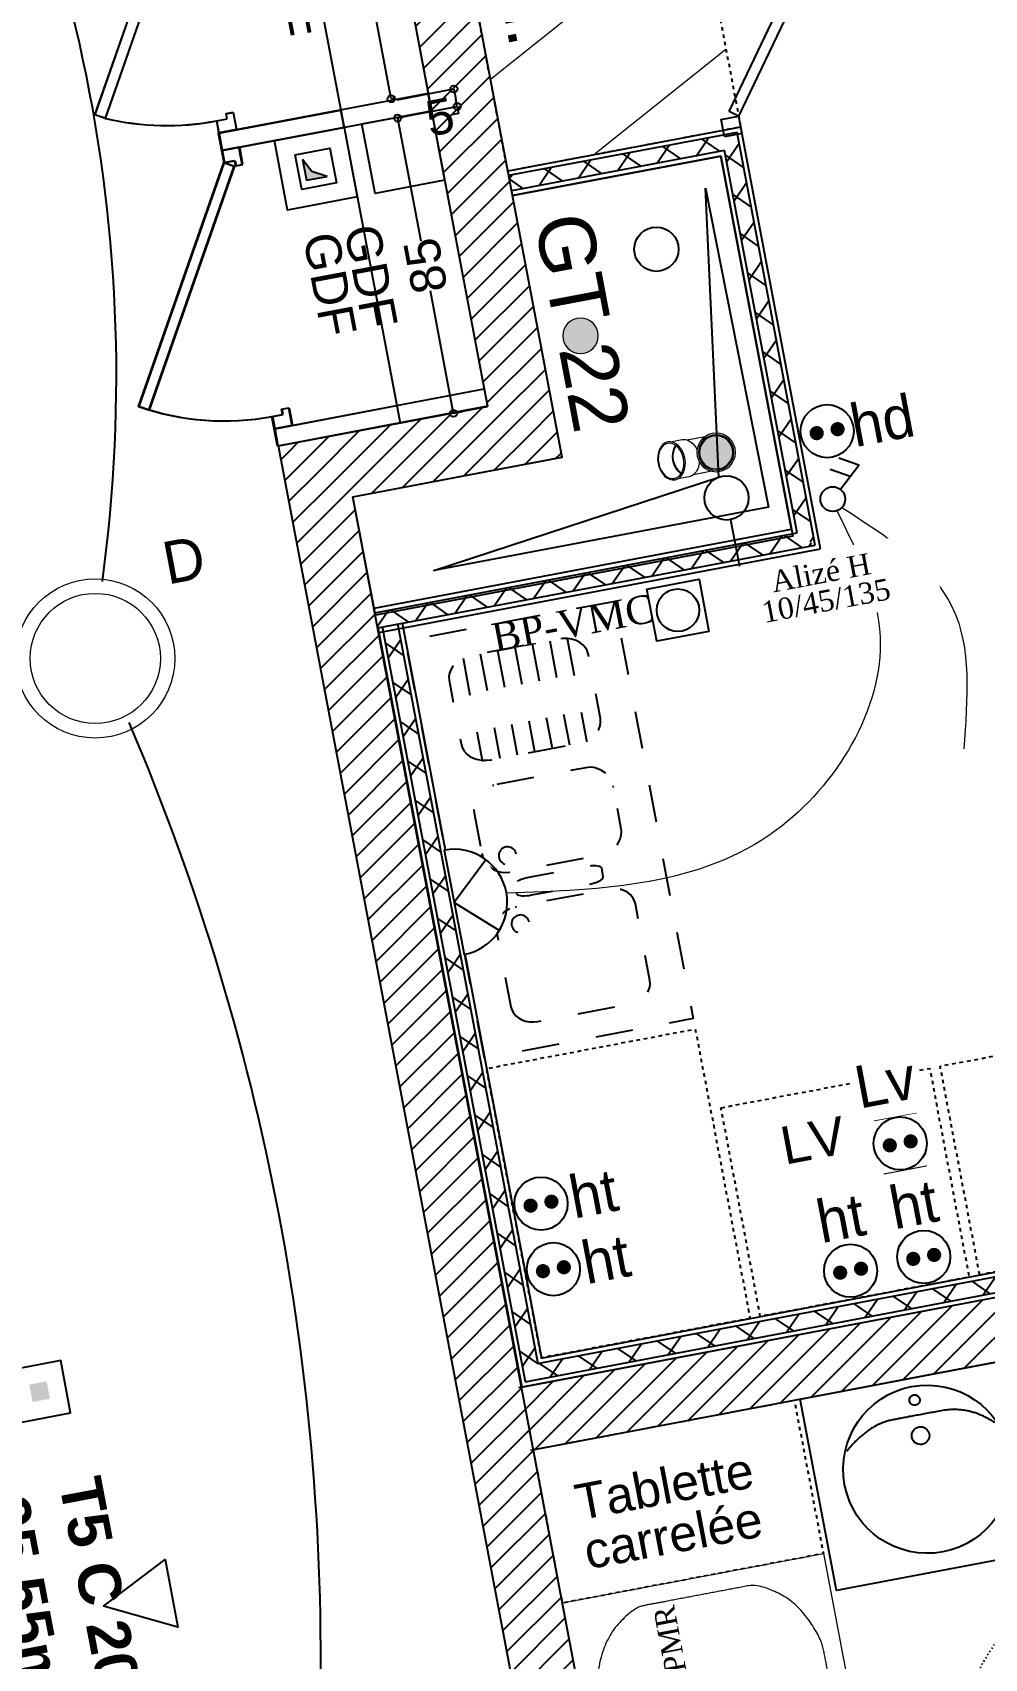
# Model space of a CAD drawing. Header units: centimetres. Extents: x 187368 to 251255, y -383447 to -322514.
# Drawn here: x 204121 to 206810, y -364879 to -360285 of the extents above; entities that cross this region are included whole.
import ezdxf

# ---------------------------------------------------------------- set-up
doc = ezdxf.new("R2010")
doc.units = ezdxf.units.CM
doc.header["$PDMODE"] = 67
for name, pattern in [('Style de ligne -1', [0.41664, 0.20828, -0.20836]), ('Style de ligne -2', [0.694425, 0.48607, -0.208355]), ('Style de ligne -5', [0.20828, 0.069425, -0.138855])]:
    doc.linetypes.add(name, pattern=pattern)
doc.layers.get('0').update_dxf_attribs({"color": 252})
for name, color, linetype in [('3-BAT C-Niveau 2', 252, 'Continuous'), ('prlm-EAU-CHU', 42, 'Continuous'), ('prlm-EAU-EF', 161, 'Continuous'), ('prlm-EAU-EUEV', 25, 'Continuous'), ('prlm-GAZ', 2, 'Continuous'), ('prlm-GT', 242, 'Continuous'), ('prlm-MOD-PB', 123, 'Continuous'), ('prlm-VMC', 93, 'Continuous')]:
    doc.layers.add(name, color=color, linetype=linetype)
for name, color, linetype, lineweight in [('prlm-ELEC-BT', 1, 'Continuous', 25), ('prlm-ELEC-CFO', 1, 'Continuous', 25), ('RESERAVTION', 5, 'Continuous', 25)]:
    doc.layers.add(name, color=color, linetype=linetype, lineweight=lineweight)
doc.styles.add('Arial', font='arial.ttf', dxfattribs={"height": 100})
doc.styles.add('Geneva', font='arial.ttf')
doc.styles.add('Geneva (bold)', font='arialbd.ttf')
doc.styles.add('Helvetica', font='arial.ttf')
doc.styles.add('prlm-elec-cfo', font='comic.ttf', dxfattribs={"height": 12})
doc.styles.add('prlm-vmc', font='pala.ttf', dxfattribs={"height": 14})
doc.dimstyles.get("Standard").update_dxf_attribs({"dimtxt": 100, "dimasz": 20, "dimexe": 0.18, "dimexo": 0.0625, "dimgap": 0, "dimtad": 0, "dimtoh": 1, "dimdec": 0, "dimlfac": 0.1, "dimzin": 0, "dimdsep": 46, "dimtxsty": 'Arial', "dimblk": 'ORIGIN', "dimcen": 0.09, "dimclrd": 256, "dimclre": 256, "dimclrt": 256, "dimadec": 0, "dimazin": 0, "dimtfac": 1, "dimtdec": 0, "dimtofl": 0, "dimtmove": 0, "dimatfit": 3, "dimldrblk": 'ORIGIN', "dimfxl": 1, "dimtolj": 1, "dimtzin": 0, "dimlwd": -1, "dimlwe": 25, "dimarcsym": 0})
pattern_1 = [(45, (67117.507, 115456.283), (-31.2347524, 39.0434405), [])]

# ---------------------------------------------------------------- blocks, each defined once
blk = doc.blocks.new('Groupe-217-1')
at = {"linetype": 'Continuous'}
for p, q in [((13817.16, -47519.55), (13830.74, -47591.27)), ((13736.63, -47597.34), (13758.72, -47534.18)), ((13762.98, -47529.81), (13758.07, -47530.74)), ((13758.07, -47530.74), (13758.72, -47534.18)), ((13758.72, -47534.18), (13761.67, -47533.62)), ((13758.72, -47534.18), (13761.55, -47535.17)), ((13761.67, -47533.62), (13761.95, -47535.09)), ((13763.91, -47534.72), (13762.98, -47529.81)), ((13761.55, -47535.17), (13739.46, -47598.33)), ((13761.95, -47535.09), (13763.91, -47534.72)), ((13739.46, -47598.33), (13736.63, -47597.34)), ((13771, -47599.02), (13773.95, -47598.47)), ((13773.67, -47596.99), (13775.64, -47596.62)), ((13773.95, -47598.47), (13773.67, -47596.99)), ((13775.64, -47596.62), (13776.57, -47601.53)), ((13771.65, -47602.46), (13771, -47599.02)), ((13776.57, -47601.53), (13771.65, -47602.46))]:
    blk.add_line(p, q, dxfattribs=at)
at = {"linetype": 'Continuous', "flags": 128}
blk.add_lwpolyline([(13758.07, -47530.74), (13817.16, -47519.55), (13816.23, -47514.64), (13757.14, -47525.82)], close=True, dxfattribs=at)
at = {"linetype": 'Continuous'}
blk.add_arc((13756.86, -47524.35), 76, 256.7654, 280.7231, dxfattribs=at)
at = {"insert": (13790.38, -47561.77), "char_height": 9.966, "width": 55.6525, "attachment_point": 5, "rotation": 280.7231, "line_spacing_factor": 0.72537, "style": 'Geneva'}
blk.add_mtext('EDF', dxfattribs=at)
blk = doc.blocks.new('Groupe-218-1')
at = {"linetype": 'Continuous'}
for p, q in [((13831.67, -47596.19), (13846.56, -47674.79)), ((13777.3, -47606.48), (13772.39, -47607.41)), ((13772.39, -47607.41), (13773.04, -47610.85)), ((13778.23, -47611.39), (13777.3, -47606.48)), ((13773.04, -47610.85), (13775.99, -47610.29)), ((13775.99, -47610.29), (13776.27, -47611.77)), ((13776.27, -47611.77), (13778.23, -47611.39)), ((13789.29, -47680.54), (13791.26, -47680.17)), ((13789.57, -47682.02), (13789.29, -47680.54)), ((13791.26, -47680.17), (13792.19, -47685.08)), ((13786.62, -47682.58), (13789.57, -47682.02)), ((13787.28, -47686.02), (13786.62, -47682.58)), ((13792.19, -47685.08), (13787.28, -47686.02))]:
    blk.add_line(p, q, dxfattribs=at)
at = {"linetype": 'Continuous', "flags": 128}
for points in [[(13772.39, -47607.41), (13831.67, -47596.19), (13830.74, -47591.27), (13771.46, -47602.5)], [(13831.67, -47596.19), (13835.39, -47615.84), (13815.74, -47619.56), (13812.02, -47599.91)], [(13775.87, -47611.84), (13751.77, -47680.75), (13748.94, -47679.76), (13773.04, -47610.85)], [(13788.21, -47690.93), (13787.28, -47686.02), (13846.56, -47674.79), (13847.49, -47679.7)]]:
    blk.add_lwpolyline(points, close=True, dxfattribs=at)
at = {"linetype": 'Continuous'}
blk.add_arc((13773.04, -47610.85), 73, 250.7236, 280.7236, dxfattribs=at)
at = {"insert": (13814.53, -47643), "char_height": 9.966, "width": 55.6525, "attachment_point": 5, "rotation": 280.7236, "line_spacing_factor": 0.72537, "style": 'Geneva'}
blk.add_mtext('GDF', dxfattribs=at)
blk = doc.blocks.new('Groupe-108-1')
at = {"linetype": 'Continuous', "flags": 128}
for points in [[(13903.49, -47518.81), (13904.42, -47523.73), (13899.51, -47524.66), (13898.58, -47519.74)], [(13904.42, -47523.73), (13933.74, -47551.1), (13931.71, -47553.27), (13902.39, -47525.9)], [(13915.74, -47596.41), (13933.02, -47560.22), (13935.71, -47561.5), (13918.43, -47597.69)], [(13914.44, -47603.54), (13913.51, -47598.62), (13918.43, -47597.69), (13919.36, -47602.61)]]:
    blk.add_lwpolyline(points, close=True, dxfattribs=at)
at = {"linetype": 'Style de ligne -2', "ltscale": 50.8}
for centre, start, end in [((13900.35, -47502.22), 278.5248, 303.8481), ((13922.5, -47619.2), 77.5991, 102.9224)]:
    blk.add_arc(centre, 59.53, start, end, dxfattribs=at)
blk = doc.blocks.new('Baignoire 175x75')
at = {"linetype": 'Continuous', "lineweight": 18, "flags": 128}
blk.add_lwpolyline([(0, 0), (170, 0), (170, -75), (0, -75)], close=True, dxfattribs=at)
at = {"linetype": 'Continuous', "lineweight": 18}
blk.add_ellipse((12.5, -37), major_axis=(2.5, 0), ratio=1, dxfattribs=at)
blk.add_open_spline([(140.1, -5), (146.77, -5), (158.33, -10.35), (165, -19.6), (165, -37.5), (165, -55.4), (158.33, -64.65), (146.77, -70), (85, -70), (23.23, -70), (11.67, -64.65), (5, -55.4), (5, -37.5), (5, -19.6), (11.67, -10.35), (23.23, -5), (83.33, -5), (140.1, -5)], degree=2, knots=[0, 0, 0, 0.017264, 0.034528, 0.051791, 0.150116, 0.16738, 0.184644, 0.201908, 0.504316, 0.52158, 0.538843, 0.556107, 0.654432, 0.671696, 0.68896, 0.706224, 1, 1, 1], dxfattribs=at)
blk = doc.blocks.new('Groupe-102-1')
at = {"linetype": 'Continuous', "flags": 128}
blk.add_lwpolyline([(13935.8, -47960.21), (14053.7, -47937.88), (14063.94, -47991.92), (13946.03, -48014.25)], close=True, dxfattribs=at)
at = {"linetype": 'Continuous'}
for centre, major_axis in [((14027.51, -47969.45), (-4.42, 23.34)), ((14023.72, -47949.97), (-1.47, -0.28)), ((13971.72, -47980.02), (-4.42, 23.34)), ((13968.13, -47960.49), (1.47, 0.28)), ((14025.82, -47959.93), (-2.46, -0.47)), ((13969.81, -47970.53), (2.46, 0.47))]:
    blk.add_ellipse(centre, major_axis=major_axis, ratio=1, dxfattribs=at)
for points in [[(14004.71, -47964.45), (14009.9, -47957.06), (14025.21, -47954.06), (14038.49, -47951.65), (14046.9, -47956.46)], [(13991.11, -47967.03), (13983.58, -47962.04), (13968.24, -47964.85), (13954.99, -47967.46), (13948.92, -47975.02)]]:
    blk.add_open_spline(points, degree=2, dxfattribs=at)
blk = doc.blocks.new('xi.be')
at = {"layer": 'prlm-VMC', "color": 0, "linetype": 'ByBlock', "lineweight": 5, "flags": 128}
blk.add_lwpolyline([(-6.17, -15), (6.17, -15), (0, 0)], close=True, dxfattribs=at)
at = {"layer": 'prlm-VMC', "color": 0, "linetype": 'ByBlock', "lineweight": 5}
blk.add_solid([(0, -1), (5.17, -14), (-5.17, -14), (0, -1)], dxfattribs=at)
blk = doc.blocks.new('xi.edf73')
at = {"linetype": 'Continuous'}
for p, q in [((0, 0), (73, 0)), ((5, -30), (0, -30)), ((0, -30), (0, -35)), ((3.5, -35), (3.5, -32)), ((3.5, -32), (5, -32)), ((5, -32), (5, -30)), ((68, -32), (68, -30)), ((68, -30), (73, -30)), ((69.5, -32), (68, -32)), ((69.5, -35), (69.5, -32)), ((73, -30), (73, -35)), ((0, -35), (3.5, -35)), ((3.5, -35), (5, -32.4)), ((61.45, -68.46), (3.5, -35)), ((5, -32.4), (62.95, -65.86)), ((73, -35), (69.5, -35)), ((62.95, -65.86), (61.45, -68.46))]:
    blk.add_line(p, q, dxfattribs=at)
at = {"linetype": 'Continuous', "flags": 128}
for points in [[(0, -35), (0, 0), (-5, 0), (-5, -35)], [(78, -35), (73, -35), (73, 0), (78, 0)]]:
    blk.add_lwpolyline(points, close=True, dxfattribs=at)
at = {"linetype": 'Continuous'}
blk.add_arc((-6.5, -35), 76, 336.0423, 0, dxfattribs=at)
at = {"insert": (36.5, -9.03), "char_height": 9.966, "width": 55.6525, "attachment_point": 5, "line_spacing_factor": 0.72537, "style": 'Geneva'}
blk.add_mtext('EDF', dxfattribs=at)
blk = doc.blocks.new('xi.gdf70')
at = {"linetype": 'Continuous'}
for p, q in [((0, 0), (80, 0)), ((0, -30), (0, -35)), ((5, -30), (0, -30)), ((3.5, -32), (5, -32)), ((3.5, -35), (3.5, -32)), ((5, -32), (5, -30)), ((75, -30), (80, -30)), ((75, -32), (75, -30)), ((76.5, -32), (75, -32)), ((76.5, -35), (76.5, -32)), ((80, -30), (80, -35)), ((0, -35), (3.5, -35)), ((80, -35), (76.5, -35))]:
    blk.add_line(p, q, dxfattribs=at)
for points in [[(0, -35), (0, 0), (-5, 0), (-5, -35)], [(0, 0), (20, 0), (20, -20), (0, -20)], [(85, -35), (80, -35), (80, 0), (85, 0)], [(5, -32.4), (68.22, -68.9), (66.72, -71.5), (3.5, -35)]]:
    blk.add_lwpolyline(points, close=True, dxfattribs=at)
blk.add_arc((3.5, -35), 73, 330, 0, dxfattribs=at)
at = {"insert": (42.81, -12.22), "char_height": 10, "width": 55.6525, "attachment_point": 5, "line_spacing_factor": 0.722892, "style": 'Geneva'}
blk.add_mtext('GDF', dxfattribs=at)
blk = doc.blocks.new('xi.resagaz10')
at = {"layer": 'prlm-MOD-PB'}
blk.add_hatch(color=0, dxfattribs=at).paths.add_polyline_path([(1.81, -1.7), (3.77, -5.6), (7.71, -7.7), (1.81, -7.7)], flags=16)
at = {"layer": 'prlm-MOD-PB', "color": 0}
for p, q in [((1.81, -1.7), (1.81, -7.7)), ((3.77, -5.6), (1.81, -1.7)), ((1.81, -7.7), (7.71, -7.7)), ((7.71, -7.7), (3.77, -5.6))]:
    blk.add_line(p, q, dxfattribs=at)
blk.add_lwpolyline([(0, 0), (10, 0), (10, -10), (0, -10)], close=True, dxfattribs=at)
blk = doc.blocks.new('xi.eu')
at = {"layer": 'prlm-EAU-EUEV', "linetype": 'ByBlock', "lineweight": -2}
h = blk.add_hatch(color=0, dxfattribs=at)
edge = h.paths.add_edge_path()
edge.add_arc((0, 0), 5, 0, 360)
at = {"layer": 'prlm-EAU-EUEV', "color": 0, "linetype": 'ByBlock', "lineweight": 5}
blk.add_circle((0, 0), 5, dxfattribs=at)
blk = doc.blocks.new('xi.cee1')
at = {"layer": 'prlm-EAU-CHU', "color": 0, "lineweight": 13}
for p, q in [((7.43, 5), (2.17, 5)), ((12.09, 5.34), (8.77, 5.34)), ((2.17, -5), (7.43, -5)), ((8.77, -5.34), (12.09, -5.34))]:
    blk.add_line(p, q, dxfattribs=at)
for radius in [5.45, 4.69]:
    blk.add_circle((0, 0), radius, dxfattribs=at)
for centre, radius, start, end in [((10.09, 0.78), 4.99, 122.4397, 169.5051), ((8.79, 2.49), 2.86, 90.508, 118.9381), ((6.35, 0), 5.87, 317.8112, 42.1667), ((6.14, 0), 6.3, 318.9248, 41.0752), ((10.09, -0.78), 4.99, 190.4949, 237.5603), ((8.79, -2.49), 2.86, 241.0619, 269.492)]:
    blk.add_arc(centre, radius, start, end, dxfattribs=at)
for centre, major_axis, ratio in [((12.84, 0), (0, -5.44), 0.708306), ((12.94, 0), (0, -5.05), 0.707331)]:
    blk.add_ellipse(centre, major_axis=major_axis, ratio=ratio, dxfattribs=at)
blk = doc.blocks.new('xi.bp-vmc-cui')
at = {"layer": 'prlm-VMC', "color": 0, "linetype": 'ByBlock', "lineweight": -2, "flags": 128}
blk.add_lwpolyline([(-7.5, 7.5), (7.5, 7.5), (7.5, -7.5), (-7.5, -7.5)], close=True, dxfattribs=at)
at = {"layer": 'prlm-VMC', "color": 0, "linetype": 'ByBlock', "lineweight": -2}
blk.add_circle((0, 0), 6, dxfattribs=at)
blk = doc.blocks.new('xi.BSO')
at = {"layer": 'prlm-ELEC-CFO', "lineweight": 5}
blk.add_hatch(color=0, dxfattribs=at).paths.add_polyline_path([(-2.5, -2.5), (2.5, -2.5), (2.5, 2.5), (-2.5, 2.5)])
at = {"layer": 'prlm-ELEC-CFO', "color": 0, "flags": 128}
blk.add_lwpolyline([(-7.5, -7.5), (7.5, -7.5), (7.5, 7.5), (-7.5, 7.5)], close=True, dxfattribs=at)
blk = doc.blocks.new('xi.LVrob')
at = {"layer": 'prlm-EAU-EF', "color": 0}
blk.add_lwpolyline([(-6, 7.5), (6, 7.5), (-6, -7.5), (6, -7.5)], close=True, dxfattribs=at)
blk = doc.blocks.new('xi.LV')
at = {"color": 0, "lineweight": 5}
blk.add_wipeout([(-7.5, -7.5), (7.5, -7.5), (7.5, 7.5), (-7.5, 7.5)], dxfattribs=at).dxf.layer = 'prlm-ELEC-CFO'
at = {"layer": 'prlm-ELEC-CFO', "color": 0, "linetype": 'ByBlock', "lineweight": 5, "const_width": 2}
for points in [[(-4, 0, 1), (-2, 0, 1)], [(2, 0, 1), (4, 0, 1)]]:
    blk.add_lwpolyline(points, format="xyb", close=True, dxfattribs=at)
at = {"layer": 'prlm-ELEC-CFO', "color": 0, "linetype": 'ByBlock', "lineweight": -2}
blk.add_circle((0, 0), 7.5, dxfattribs=at)
blk = doc.blocks.new('xi.PCHT')
at = {"color": 0, "lineweight": 5}
blk.add_wipeout([(-7.5, -7.5), (7.5, -7.5), (7.5, 7.5), (-7.5, 7.5)], dxfattribs=at).dxf.layer = 'prlm-ELEC-CFO'
at = {"layer": 'prlm-ELEC-CFO', "color": 0, "linetype": 'ByBlock', "lineweight": 5, "const_width": 2}
for points in [[(-4, 0, 1), (-2, 0, 1)], [(2, 0, 1), (4, 0, 1)]]:
    blk.add_lwpolyline(points, format="xyb", close=True, dxfattribs=at)
at = {"layer": 'prlm-ELEC-CFO', "color": 0, "linetype": 'ByBlock', "lineweight": -2}
blk.add_circle((0, 0), 7.5, dxfattribs=at)
blk = doc.blocks.new('xi.PCHD')
at = {"color": 0, "lineweight": 5}
blk.add_wipeout([(-7.5, -7.5), (7.5, -7.5), (7.5, 7.5), (-7.5, 7.5)], dxfattribs=at).dxf.layer = 'prlm-ELEC-CFO'
at = {"layer": 'prlm-ELEC-CFO', "color": 0, "linetype": 'ByBlock', "lineweight": 5, "const_width": 2}
for points in [[(-4, 0, 1), (-2, 0, 1)], [(2, 0, 1), (4, 0, 1)]]:
    blk.add_lwpolyline(points, format="xyb", close=True, dxfattribs=at)
at = {"layer": 'prlm-ELEC-CFO', "color": 0, "linetype": 'ByBlock', "lineweight": -2}
blk.add_circle((0, 0), 7.5, dxfattribs=at)
blk = doc.blocks.new('xi.DA')
at = {"layer": 'prlm-ELEC-CFO', "color": 0}
for points in [[(0.61, -1.67), (7.04, 4.05), (1.81, 7.01)], [(4.05, 1.39), (-1.17, 4.34)]]:
    blk.add_lwpolyline(points, dxfattribs=at)
blk.add_circle((-2, -4), 3.5, dxfattribs=at)
blk = doc.blocks.new('xi.ECAP')
at = {"color": 0}
blk.add_wipeout([(-15, 0), (-10.13, 11.06), (0, 15), (10.13, 11.06), (15, 0)], dxfattribs=at).dxf.layer = 'prlm-ELEC-CFO'
at = {"layer": 'prlm-ELEC-CFO', "color": 0, "linetype": 'ByBlock', "lineweight": -2, "flags": 128}
blk.add_lwpolyline([(15, 0, 1), (-15, 0)], format="xyb", close=True, dxfattribs=at)
at = {"layer": 'prlm-ELEC-CFO', "color": 0}
blk.add_lwpolyline([(-10.13, 11.06), (0, 0), (10.13, 11.06)], dxfattribs=at)
blk = doc.blocks.new('xi.lumD')
at = {"layer": 'prlm-ELEC-CFO', "color": 0, "linetype": 'ByBlock', "lineweight": 13}
for radius in [22.49, 18.39]:
    blk.add_circle((0, 0), radius, dxfattribs=at)
blk = doc.blocks.new('_Origin')
at = {"color": 0, "linetype": 'ByBlock', "lineweight": -2}
blk.add_line((0, 0), (-1, 0), dxfattribs=at)
blk.add_circle((0, 0), 0.5, dxfattribs=at)
blk = doc.blocks.new('*D415')
at = {"layer": 'Defpoints', "color": 0, "transparency": 16777216}
for p in [(205002.1, -359705), (205134.5, -360471.7), (205146.9, -360469.4)]:
    blk.add_point(p, dxfattribs=at)
at = {"layer": 'RESERAVTION', "lineweight": 25, "transparency": 16777216}
for p, q in [((205002.1, -359705), (204989.6, -359707.4)), ((205146.8, -360469.4), (205134.3, -360471.7))]:
    blk.add_line(p, q, dxfattribs=at)
at = {"layer": 'RESERAVTION', "transparency": 16777216}
for p, q in [((204993.5, -359727), (205048.9, -360019.4)), ((205130.8, -360452), (205075.4, -360159.6))]:
    blk.add_line(p, q, dxfattribs=at)
at = {"layer": 'RESERAVTION', "transparency": 16777216, "xscale": 20, "yscale": 20, "zscale": 20}
for p, rotation in [((204989.8, -359707.3), 100.7236014113933), ((205134.5, -360471.7), 280.7236014113932)]:
    blk.add_blockref('_Origin', p, dxfattribs=dict(at, rotation=rotation))
at = {"layer": 'RESERAVTION', "transparency": 16777216, "insert": (205062.1, -360089.5), "char_height": 100, "attachment_point": 5, "rotation": 100.7236, "style": 'Arial'}
blk.add_mtext('\\A1;78', dxfattribs=at)
blk = doc.blocks.new('*D416')
at = {"layer": 'Defpoints', "color": 0, "transparency": 16777216}
for p in [(205151.3, -360474.5), (205160.6, -360523.8), (205321, -360493.4)]:
    blk.add_point(p, dxfattribs=at)
at = {"layer": 'RESERAVTION', "lineweight": 25, "transparency": 16777216}
for p, q in [((205151.3, -360474.5), (205311.8, -360444.1)), ((205160.7, -360523.8), (205321.2, -360493.4))]:
    blk.add_line(p, q, dxfattribs=at)
at = {"layer": 'RESERAVTION', "transparency": 16777216}
for p, q in [((205315.4, -360463.8), (205317.3, -360473.8)), ((205324.7, -360513.1), (205305.1, -360516.8)), ((205321, -360493.4), (205324.7, -360513.1))]:
    blk.add_line(p, q, dxfattribs=at)
at = {"layer": 'RESERAVTION', "transparency": 16777216, "xscale": 20, "yscale": 20, "zscale": 20}
for p, rotation in [((205311.7, -360444.1), 100.7236014113933), ((205321, -360493.4), 280.7236014113932)]:
    blk.add_blockref('_Origin', p, dxfattribs=dict(at, rotation=rotation))
at = {"layer": 'RESERAVTION', "transparency": 16777216, "insert": (205272.5, -360523), "char_height": 100, "attachment_point": 5, "rotation": 10.7236, "style": 'Arial'}
blk.add_mtext('\\A1;5', dxfattribs=at)
blk = doc.blocks.new('*D417')
at = {"layer": 'Defpoints', "color": 0, "transparency": 16777216}
for p in [(205177.4, -360521.7), (205310.7, -361360.6), (205335.4, -361355.9)]:
    blk.add_point(p, dxfattribs=at)
at = {"layer": 'RESERAVTION', "lineweight": 25, "transparency": 16777216}
for p, q in [((205177.3, -360521.7), (205152.5, -360526.4)), ((205335.3, -361355.9), (205310.5, -361360.6))]:
    blk.add_line(p, q, dxfattribs=at)
at = {"layer": 'RESERAVTION', "transparency": 16777216}
for p, q in [((205156.4, -360546), (205218.3, -360872.7)), ((205307, -361340.9), (205245.1, -361014.3))]:
    blk.add_line(p, q, dxfattribs=at)
at = {"layer": 'RESERAVTION', "transparency": 16777216, "xscale": 20, "yscale": 20, "zscale": 20}
for p, rotation in [((205152.7, -360526.4), 100.7236014113933), ((205310.7, -361360.6), 280.7236014113932)]:
    blk.add_blockref('_Origin', p, dxfattribs=dict(at, rotation=rotation))
at = {"layer": 'RESERAVTION', "transparency": 16777216, "insert": (205231.7, -360943.5), "char_height": 100, "attachment_point": 5, "rotation": 100.7236, "style": 'Arial'}
blk.add_mtext('\\A1;85', dxfattribs=at)
blk = doc.blocks.new('Groupe-114-1')
at = {"linetype": 'Style de ligne -1', "ltscale": 50.8}
for p, q in [((13870.03, -47745.32), (13875.48, -47774.14)), ((13845.43, -47749.63), (13850.99, -47779.1)), ((13850.33, -47748.7), (13855.9, -47778.17)), ((13855.24, -47747.78), (13860.81, -47777.25)), ((13860.15, -47746.85), (13865.72, -47776.32)), ((13865.06, -47745.92), (13870.63, -47775.39)), ((13840.58, -47750.88), (13846.02, -47779.71)), ((13875.48, -47774.14), (13875.54, -47774.46)), ((13846.02, -47779.71), (13846.09, -47780.03))]:
    blk.add_line(p, q, dxfattribs=at)
at = {"linetype": 'Style de ligne -1', "ltscale": 50.8, "flags": 128}
blk.add_lwpolyline([(13840.12, -47775.35), (13840.41, -47776.3), (13840.92, -47777.18), (13841.63, -47777.96), (13842.52, -47778.63), (13843.56, -47779.14), (13844.72, -47779.51), (13845.95, -47779.71), (13847.25, -47779.72), (13848.54, -47779.57), (13873.08, -47774.93), (13874.34, -47774.6), (13875.54, -47774.12), (13876.62, -47773.48), (13877.57, -47772.72), (13878.35, -47771.86), (13878.93, -47770.91), (13879.31, -47769.93), (13879.46, -47768.92), (13879.39, -47767.93), (13875.94, -47749.68), (13875.65, -47748.72), (13875.13, -47747.84), (13874.43, -47747.06), (13873.54, -47746.39), (13872.5, -47745.88), (13871.34, -47745.52), (13870.1, -47745.31), (13868.81, -47745.3), (13867.51, -47745.46), (13842.97, -47750.09), (13841.71, -47750.42), (13840.51, -47750.91), (13839.43, -47751.55), (13838.49, -47752.3), (13837.7, -47753.16), (13837.12, -47754.11), (13836.75, -47755.1), (13836.59, -47756.1), (13836.67, -47757.09), (13840.12, -47775.35)], close=True, dxfattribs=at)
blk = doc.blocks.new('Groupe-115-1')
at = {"linetype": 'Style de ligne -1', "ltscale": 50.8, "flags": 128}
for points in [[(13846.67, -47863.86), (13824.34, -47745.96), (13883.29, -47734.79), (13905.63, -47852.69)], [(13845.91, -47806.01), (13846.22, -47807.13), (13846.73, -47808.18), (13847.4, -47809.13), (13848.24, -47809.94), (13849.2, -47810.59), (13850.25, -47811.07), (13851.38, -47811.36), (13852.54, -47811.44), (13853.7, -47811.33), (13879.87, -47806.38), (13880.99, -47806.07), (13882.03, -47805.56), (13882.98, -47804.89), (13883.79, -47804.05), (13884.45, -47803.09), (13884.93, -47802.04), (13885.21, -47800.9), (13885.3, -47799.75), (13885.18, -47798.59), (13883.02, -47787.14), (13883.02, -47787.14), (13882.7, -47786.01), (13882.2, -47784.97), (13881.52, -47784.02), (13880.69, -47783.21), (13879.73, -47782.56), (13878.67, -47782.08), (13877.54, -47781.79), (13876.39, -47781.7), (13875.23, -47781.82), (13849.06, -47786.77), (13849.06, -47786.77), (13847.94, -47787.08), (13846.89, -47787.58), (13845.94, -47788.26), (13845.13, -47789.09), (13844.48, -47790.05), (13844, -47791.11), (13843.72, -47792.24), (13843.63, -47793.4), (13843.75, -47794.56), (13845.91, -47806.01)], [(13855.62, -47806.21), (13855.5, -47805.8), (13855.32, -47805.42), (13855.08, -47805.07), (13854.78, -47804.77), (13854.44, -47804.52), (13854.05, -47804.34), (13853.64, -47804.22), (13853.22, -47804.17), (13852.8, -47804.2), (13852.39, -47804.29), (13852, -47804.46), (13851.64, -47804.68), (13851.32, -47804.97), (13851.06, -47805.3), (13850.86, -47805.67), (13850.73, -47806.08), (13850.66, -47806.5), (13850.67, -47806.92), (13850.75, -47807.34), (13850.89, -47807.74), (13851.1, -47808.11), (13851.38, -47808.43), (13851.7, -47808.71), (13852.06, -47808.93), (13852.46, -47809.08), (13852.87, -47809.16), (13853.3, -47809.18), (13853.72, -47809.11), (13854.12, -47808.98), (13854.5, -47808.79), (13854.83, -47808.53), (13855.12, -47808.22), (13855.35, -47807.87), (13855.53, -47807.48), (13855.63, -47807.06), (13855.66, -47806.64)], [(13855.67, -47817.3), (13855.77, -47817.5), (13856, -47817.68), (13856.33, -47817.82), (13856.77, -47817.92), (13857.3, -47817.98), (13857.9, -47817.99), (13858.56, -47817.96), (13859.26, -47817.89), (13859.97, -47817.77), (13876.38, -47814.67), (13877.09, -47814.52), (13877.76, -47814.33), (13878.38, -47814.12), (13878.94, -47813.89), (13879.41, -47813.64), (13879.79, -47813.39), (13880.05, -47813.13), (13880.2, -47812.89), (13880.21, -47812.66), (13879.75, -47810.23), (13879.75, -47810.23), (13879.65, -47810.03), (13879.43, -47809.85), (13879.1, -47809.71), (13878.65, -47809.61), (13878.12, -47809.55), (13877.52, -47809.54), (13876.86, -47809.57), (13876.17, -47809.64), (13875.46, -47809.76), (13859.04, -47812.86), (13859.04, -47812.86), (13858.34, -47813.01), (13857.66, -47813.2), (13857.04, -47813.41), (13856.48, -47813.64), (13856.01, -47813.89), (13855.63, -47814.14), (13855.38, -47814.4), (13855.23, -47814.64), (13855.21, -47814.87), (13855.67, -47817.3)], [(13854.1, -47849.33), (13854.37, -47850.25), (13854.84, -47851.1), (13855.48, -47851.87), (13856.28, -47852.52), (13857.21, -47853.03), (13858.25, -47853.4), (13859.37, -47853.6), (13860.51, -47853.63), (13861.67, -47853.5), (13887.84, -47848.55), (13888.96, -47848.26), (13890.02, -47847.81), (13890.98, -47847.21), (13891.81, -47846.49), (13892.49, -47845.68), (13893, -47844.78), (13893.32, -47843.83), (13893.45, -47842.87), (13893.37, -47841.91), (13889.28, -47820.3), (13889.28, -47820.3), (13889.01, -47819.38), (13888.54, -47818.53), (13887.9, -47817.76), (13887.09, -47817.11), (13886.16, -47816.6), (13885.13, -47816.23), (13884.01, -47816.03), (13882.87, -47816), (13881.71, -47816.13), (13855.54, -47821.08), (13855.54, -47821.08), (13854.42, -47821.38), (13853.36, -47821.83), (13852.4, -47822.42), (13851.57, -47823.14), (13850.89, -47823.96), (13850.38, -47824.85), (13850.06, -47825.8), (13849.93, -47826.76), (13850.01, -47827.72), (13854.1, -47849.33)], [(13859.26, -47825.46), (13859.13, -47825.05), (13858.95, -47824.66), (13858.72, -47824.32), (13858.41, -47824.02), (13858.07, -47823.77), (13857.69, -47823.58), (13857.28, -47823.47), (13856.86, -47823.42), (13856.43, -47823.45), (13856.03, -47823.54), (13855.63, -47823.71), (13855.27, -47823.93), (13854.96, -47824.22), (13854.7, -47824.55), (13854.5, -47824.92), (13854.36, -47825.33), (13854.3, -47825.75), (13854.31, -47826.17), (13854.38, -47826.59), (13854.53, -47826.98), (13854.74, -47827.36), (13855.02, -47827.68), (13855.33, -47827.96), (13855.7, -47828.18), (13856.1, -47828.32), (13856.51, -47828.41), (13856.94, -47828.43), (13857.36, -47828.36), (13857.76, -47828.23), (13858.14, -47828.04), (13858.47, -47827.78), (13858.76, -47827.47), (13858.99, -47827.11), (13859.16, -47826.73), (13859.27, -47826.31), (13859.29, -47825.89)]]:
    blk.add_lwpolyline(points, close=True, dxfattribs=at)
blk.add_blockref('Groupe-114-1', (0, 0))

msp = doc.modelspace()

# ---------------------------------------------------------------- hatches: boundary and pattern name
at = {"linetype": 'Continuous', "lineweight": 18}
h = msp.add_hatch(dxfattribs=at)
h.set_pattern_fill('BA 13', color=256, scale=10, style=0, pattern_type=2)
h.set_pattern_definition([(218.65981, (66931.62, 115456.3), (-199.24783, 287.75041), [])])
h.paths.add_polyline_path([(204131.1, -356871.2), (205507.1, -356610.6), (205752.4, -357906.6), (205362.5, -357980.5), (205371.8, -358029.6), (205810.8, -357946.5), (205403.6, -355795.2), (206583.2, -355571.8), (207390.2, -359833.6), (206032.7, -360081.2), (206121.8, -360551.7), (205463.8, -360676.3), (205311.7, -359872.7), (205969.6, -359748.1), (205894.9, -359354), (205291.8, -359477.6), (205292.5, -359481.1), (204649.7, -359606.6), (204386.3, -358216.3), (204387.8, -358215.9), (204438.4, -358206.4), (204429.1, -358157.2), (204377, -358167.1)])
at = {"linetype": 'Continuous'}
h = msp.add_hatch(dxfattribs=at)
h.set_pattern_fill('02_ISOLANT', color=256, scale=10, angle=-169.2764, style=0, pattern_type=2)
h.set_pattern_definition([(235.723595, (66931.62, 115456.28), (66.106423, -45.054865), []), (325.723595, (66931.62, 115456.28), (-45.054865, -66.106423), [])])
h.paths.add_polyline_path([(206076.4, -360618.3), (206111.4, -360566.9), (205466.3, -360689), (205474.5, -360732.3)])
h = msp.add_hatch(dxfattribs=at)
h.set_pattern_fill('02_ISOLANT', color=256, scale=10, angle=100.7236, style=0, pattern_type=2)
h.set_pattern_definition([(145.723595, (66931.62, 115456.28), (-45.054865, -66.106423), []), (235.723595, (66931.62, 115456.28), (-66.106423, 45.054865), [])])
h.paths.add_polyline_path([(206280.8, -361698), (206332.3, -361733.1), (206111.4, -360566.9), (206076.4, -360618.3)])
h = msp.add_hatch(dxfattribs=at)
h.set_pattern_fill('02_ISOLANT', color=256, scale=10, angle=10.7245, style=0, pattern_type=2)
h.set_pattern_definition([(55.724458, (66931.62, 115456.28), (-66.107102, 45.053868), []), (145.724458, (66931.62, 115456.28), (45.053868, 66.107102), [])])
h.paths.add_polyline_path([(205088.8, -361923.8), (205096.9, -361967), (206332.3, -361733.1), (206280.8, -361698)])
h = msp.add_hatch(dxfattribs=at)
h.set_pattern_fill('02_ISOLANT', color=256, scale=10, angle=-79.2764, style=0, pattern_type=2)
h.set_pattern_definition([(325.723595, (66931.62, 115456.28), (45.054865, 66.106423), []), (55.723595, (66931.62, 115456.28), (66.106423, -45.054865), [])])
h.paths.add_polyline_path([(205152.6, -361954.4), (205109.4, -361962.6), (205513.4, -364096.4), (205548.5, -364045)])
h = msp.add_hatch(dxfattribs=at)
h.set_pattern_fill('02_ISOLANT', color=256, scale=10, angle=10.724, style=0, pattern_type=2)
h.set_pattern_definition([(55.723999, (66931.62, 115456.28), (-66.106741, 45.054399), []), (145.723999, (66931.62, 115456.28), (45.054399, 66.106741), [])])
h.paths.add_polyline_path([(205547.9, -364045.1), (205512.9, -364096.5), (208635.2, -363505.2), (208627.1, -363461.9)])
at = {"layer": '3-BAT C-Niveau 2', "linetype": 'Continuous'}
h = msp.add_hatch(dxfattribs=at)
h.set_pattern_fill('MURS MACONNERIE-2', color=256, scale=10, style=0, pattern_type=2)
h.set_pattern_definition(pattern_1)
h.paths.add_polyline_path([(205237.3, -359479.7), (205093.9, -359690.1), (205406.5, -361341), (205616.9, -361484.4)])
h = msp.add_hatch(dxfattribs=at)
h.set_pattern_fill('MURS MACONNERIE-2', color=256, scale=10, style=0, pattern_type=2)
h.set_pattern_definition(pattern_1)
h.paths.add_polyline_path([(204816.1, -361452.8), (205026.4, -361596.2), (205616.9, -361484.4), (205406.5, -361341)])
h = msp.add_hatch(dxfattribs=at)
h.set_pattern_fill('MURS MACONNERIE-2', color=256, scale=10, style=0, pattern_type=2)
h.set_pattern_definition(pattern_1)
h.paths.add_polyline_path([(205983.2, -367615.6), (206160, -367582.1), (205026.4, -361596.2), (204816.1, -361452.8)])
h = msp.add_hatch(dxfattribs=at)
h.set_pattern_fill('MURS MACONNERIE-2', color=256, scale=10, style=0, pattern_type=2)
h.set_pattern_definition(pattern_1)
h.paths.add_polyline_path([(205495.4, -364113), (205528.9, -364289.9), (212355.7, -362997), (212322.2, -362820.2)])

# ---------------------------------------------------------------- linework, layer by layer
at = {"linetype": 'Continuous', "lineweight": 25}
for p, q in [((206121.8, -360551.7), (205463.9, -360676.3)), ((206347.4, -361743.4), (206121.8, -360551.7)), ((206066, -360633.5), (205476.9, -360745)), ((206265.6, -361687.7), (206066, -360633.5)), ((205086.3, -361911), (206265.6, -361687.7)), ((205099.4, -361979.8), (206347.4, -361743.4)), ((205165.4, -361952), (205558.8, -364029.8)), ((205096.6, -361965), (205503.1, -364111.6)), ((205558.3, -364029.9), (208624.6, -363449.2)), ((205502.5, -364111.7), (208637.7, -363517.9))]:
    msp.add_line(p, q, dxfattribs=at)
at = {"linetype": 'Continuous'}
for p, q in [((206111.4, -360566.9), (205466.3, -360689)), ((206111.4, -360566.9), (205466.3, -360689)), ((206332.3, -361733.1), (206111.4, -360566.9)), ((206332.3, -361733.1), (206111.4, -360566.9)), ((206076.4, -360618.3), (205474.5, -360732.3)), ((206076.4, -360618.3), (205474.5, -360732.3)), ((206280.8, -361698), (206076.4, -360618.3)), ((206280.8, -361698), (206076.4, -360618.3)), ((206066, -360633.5), (205476.9, -360745)), ((206265.6, -361687.7), (206066, -360633.5)), ((205086.3, -361911), (206265.6, -361687.7)), ((205088.8, -361923.8), (206280.8, -361698)), ((205088.8, -361923.8), (206280.8, -361698)), ((205096.9, -361967), (206332.3, -361733.1)), ((205096.9, -361967), (206332.3, -361733.1)), ((205109.4, -361962.6), (205513.4, -364096.4)), ((205109.4, -361962.6), (205513.4, -364096.4)), ((205152.6, -361954.4), (205548.5, -364045)), ((205152.6, -361954.4), (205548.5, -364045)), ((205165.4, -361952), (205558.8, -364029.8)), ((205547.9, -364045.1), (208627.1, -363461.9)), ((205547.9, -364045.1), (208627.1, -363461.9)), ((205558.3, -364029.9), (208624.6, -363449.2)), ((205512.9, -364096.5), (208635.2, -363505.2)), ((205512.9, -364096.5), (208635.2, -363505.2))]:
    msp.add_line(p, q, dxfattribs=at)
at = {"linetype": 'Style de ligne -1', "ltscale": 50.8, "flags": 128}
msp.add_lwpolyline([(204131.1, -356871.2), (205507.1, -356610.6), (205752.4, -357906.6), (205362.5, -357980.5), (205371.8, -358029.6), (205810.8, -357946.5), (205403.6, -355795.2), (206583.2, -355571.8), (207390.2, -359833.6), (206032.7, -360081.2), (206121.8, -360551.7), (205463.8, -360676.3), (205311.7, -359872.7), (205969.6, -359748.1), (205894.9, -359354), (205291.8, -359477.6), (205292.5, -359481.1), (204649.7, -359606.6), (204386.3, -358216.3)], dxfattribs=at)
at = {"linetype": 'Continuous', "flags": 128}
msp.add_lwpolyline([(206022.1, -360723.9), (206200.2, -361625.5), (205254.9, -361804.5), (206060, -361541.1)], close=True, dxfattribs=at)
at = {"linetype": 'Style de ligne -1', "ltscale": 50.8, "flags": 128}
for points in [[(206148.3, -363917.6), (205558.8, -364029.2), (205403.9, -363211.8), (205993.5, -363100.1)], [(206796.8, -363794.8), (206685.1, -363205.2), (207274.6, -363093.6), (207386.3, -363683.1)], [(206066.1, -363322.5), (206655.7, -363211.4), (206766.8, -363801), (206177.2, -363912.1)], [(205536.3, -364288.5), (206273.2, -364148.9), (206355.2, -364582.2), (205618.3, -364721.8)]]:
    msp.add_lwpolyline(points, close=True, dxfattribs=at)
at = {"linetype": 'Style de ligne -5', "ltscale": 50.8}
msp.add_circle((207457.2, -365263.2), 750, dxfattribs=at)
at = {"layer": '3-BAT C-Niveau 2', "linetype": 'Continuous', "lineweight": 25}
for p, q in [((205237.3, -359479.7), (205616.9, -361484.4)), ((205237.3, -359479.7), (205616.9, -361484.4)), ((205093.9, -359690.1), (205406.5, -361341)), ((205093.9, -359690.1), (205406.5, -361341)), ((204816.1, -361452.8), (205406.5, -361341)), ((204816.1, -361452.8), (205406.5, -361341)), ((205983.2, -367615.6), (204816.1, -361452.8)), ((205983.2, -367615.6), (204816.1, -361452.8)), ((205026.4, -361596.2), (205616.9, -361484.4)), ((205026.4, -361596.2), (205616.9, -361484.4)), ((206160, -367582.1), (205026.4, -361596.2)), ((205051.4, -361728.1), (205026.4, -361596.2)), ((206160, -367582.1), (205084.9, -361904.9)), ((205495.4, -364113), (212322.2, -362820.2)), ((205495.4, -364113), (212322.2, -362820.2)), ((205528.9, -364289.9), (212355.7, -362997)), ((205528.9, -364289.9), (212355.7, -362997))]:
    msp.add_line(p, q, dxfattribs=at)
at = {"layer": '3-BAT C-Niveau 2', "linetype": 'Continuous', "flags": 128}
msp.add_lwpolyline([(204322.3, -364730.4), (204495.8, -364598.5), (204531.9, -364790.1)], close=True, dxfattribs=at)
at = {"layer": 'prlm-ELEC-CFO'}
for centre, radius, start, end in [((200080.2, -361254.5), 4278.2, 352.1964, 33.2041), ((198188.8, -364882.1), 6746.9, 357.45902, 23.10934)]:
    msp.add_arc(centre, radius, start, end, dxfattribs=at)
at = {"layer": 'prlm-ELEC-CFO', "lineweight": 13}
for points in [[(206393.3, -361636), (206515.6, -361992.2), (206221.9, -362538.6), (205460.2, -362716.6)], [(206407.8, -361626.5), (206720.3, -361910.1), (206751.6, -362308.6)]]:
    msp.add_spline(points, degree=3, dxfattribs=at)
at = {"layer": 'prlm-GT'}
msp.add_lwpolyline([(205476.9, -360745.4), (206066.1, -360633.8), (206269.4, -361707.6), (205090.1, -361931), (205026.5, -361596.5), (205617, -361484.7)], close=True, dxfattribs=at)
at = {"layer": 'prlm-VMC'}
msp.add_lwpolyline([(206093.3, -361661), (206121, -361807)], dxfattribs=at)
for centre in [(205883.5, -360896.9), (206081.7, -361599.6)]:
    msp.add_circle(centre, 62.5, dxfattribs=at)

# ---------------------------------------------------------------- block references
at = {"xscale": 10, "yscale": 10, "zscale": 10}
for name in ['Groupe-108-1', 'Groupe-115-1', 'Groupe-102-1']:
    msp.add_blockref(name, (66931.6, 115456.3), dxfattribs=at)
at = {"xscale": 10, "yscale": 10, "zscale": 10, "rotation": 100.7235947437256}
msp.add_blockref('Baignoire 175x75', (205934.7, -366392.1), dxfattribs=at)
at = {"layer": '3-BAT C-Niveau 2', "xscale": 10, "yscale": 10, "zscale": 10}
for name in ['Groupe-217-1', 'Groupe-218-1']:
    msp.add_blockref(name, (66931.6, 115456.3), dxfattribs=at)
at = {"layer": 'prlm-EAU-CHU', "xscale": -10, "yscale": 10, "zscale": 10, "rotation": 10.72360141139323}
msp.add_blockref('xi.cee1', (206052.4, -361470.9), dxfattribs=at)
at = {"layer": 'prlm-EAU-EF', "xscale": 10, "yscale": 10, "zscale": 10, "rotation": 10.72360141139323}
msp.add_blockref('xi.LVrob', (206572.3, -363423.2), dxfattribs=at)
at = {"layer": 'prlm-EAU-EUEV', "xscale": -10, "yscale": 10, "zscale": 10}
for p, rotation in [((205669.3, -361141.5), 10.72360141139323), ((206052.4, -361470.9), 12.2744170038329)]:
    msp.add_blockref('xi.eu', p, dxfattribs=dict(at, rotation=rotation))
at = {"layer": 'prlm-ELEC-BT', "xscale": 10, "yscale": 10, "zscale": 10, "rotation": 280.7231049963625}
msp.add_blockref('xi.edf73', (204856.3, -359786.3), dxfattribs=at)
at = {"layer": 'prlm-ELEC-CFO', "xscale": 10, "yscale": 10, "zscale": 10}
for name, p, rotation in [('xi.be', (206121, -361807), 10.72360141139309), ('xi.bp-vmc-cui', (205944.4, -361916.8), 10.72360141139323), ('xi.BSO', (204141.5, -364124.7), 10.72360141139323)]:
    msp.add_blockref(name, p, dxfattribs=dict(at, rotation=rotation))
at = {"layer": 'prlm-GAZ', "xscale": 10, "yscale": 10, "zscale": 10, "rotation": 280.7236014113931}
msp.add_blockref('xi.gdf70', (205001.4, -360552.7), dxfattribs=at)
at = {"layer": 'prlm-MOD-PB', "xscale": 10, "yscale": 10, "zscale": 10, "rotation": 10.72360141139323}
msp.add_blockref('xi.resagaz10', (204863.3, -360629.7), dxfattribs=at)

# ---------------------------------------------------------------- texts
at = {"style": 'Helvetica'}
for s, p in [('Tablette', (205665, -364488.5)), ('carrelée', (205690.2, -364627))]:
    msp.add_text(s, height=100.87, rotation=10.7236, dxfattribs=at).set_placement(p)
for s, insert, char_height, attachment_point, rotation, line_spacing_factor, style in [('Pl.\\P', (205597, -360182), 151.31, 2, 280.7236, 0.834288, 'Helvetica'), ('GT 22', (205695.4, -360783.3), 159.85, 1, 280.7236, 0.25, 'Geneva'), ('LV', (206315.9, -363362.1), 106.57, 2, 10.6997, 1.060906, 'Geneva')]:
    msp.add_mtext(s, dxfattribs=dict(insert=insert, char_height=char_height, attachment_point=attachment_point, rotation=rotation, line_spacing_factor=line_spacing_factor, style=style))
at = {"layer": '3-BAT C-Niveau 2', "insert": (204201.2, -364730), "char_height": 120, "attachment_point": 5, "rotation": 280.7236, "line_spacing_factor": 1.060906, "style": 'Geneva (bold)'}
msp.add_mtext('T5 C 203\\P95,55m2\\P', dxfattribs=at)
at = {"layer": 'prlm-ELEC-CFO', "lineweight": 20, "char_height": 120, "rotation": 10.7236, "line_spacing_factor": 0.8, "style": 'prlm-elec-cfo', "bg_fill": 3, "bg_fill_color": 256, "bg_fill_transparency": 0}
for s, insert, attachment_point, box_fill_scale in [('hd', (206521.5, -361381.5), 5, 1.1), ('D', (204537.7, -361715.9), 2, 0.95)]:
    msp.add_mtext(s, dxfattribs=dict(at, insert=insert, attachment_point=attachment_point, box_fill_scale=box_fill_scale))
at = {"layer": 'prlm-ELEC-CFO', "insert": (205412.7, -361956.2), "char_height": 80, "attachment_point": 1, "rotation": 10.7236, "style": 'prlm-vmc'}
msp.add_mtext_dynamic_manual_height_columns('BP-VMC', width=101.13, gutter_width=50, heights=[0], dxfattribs=at)
at = {"layer": 'prlm-MOD-PB', "insert": (206082.6, -365836.8), "char_height": 60, "width": 1403.781, "attachment_point": 1, "rotation": 100.7236, "style": 'prlm-vmc'}
msp.add_mtext('Réservation pour douche PMR', dxfattribs=at)

# ---------------------------------------------------------------- dimensions: what is measured, and where the dimension line sits
at = {"layer": 'RESERAVTION'}
for base, p1, p2, picture, middle in [((205134.5, -360471.7), (205002.1, -359705), (205146.9, -360469.4), '*D415', (205062.1, -360089.5)), ((205321, -360493.4), (205151.3, -360474.5), (205160.6, -360523.8), '*D416', (205272.5, -360523)), ((205310.7, -361360.6), (205177.4, -360521.7), (205335.4, -361355.9), '*D417', (205231.7, -360943.5))]:
    dim = msp.add_linear_dim(base=base, p1=p1, p2=p2, angle=100.7236, dimstyle='Standard', dxfattribs=at)
    dim.commit()
    dim.dimension.update_dxf_attribs({"geometry": picture, "text_midpoint": middle})

# ---------------------------------------------------------------- next in the draw order: block references
at = {"layer": 'prlm-ELEC-CFO', "xscale": 10, "yscale": 10, "zscale": 10}
for name, p, rotation in [('xi.PCHD', (206365.9, -361410.9), 10.72360141139323), ('xi.lumD', (204298.7, -362053), 10.72360141139267), ('xi.ECAP', (205312.5, -362742.4), 280.723601411393)]:
    msp.add_blockref(name, p, dxfattribs=dict(at, rotation=rotation))

# ---------------------------------------------------------------- next in the draw order: texts
at = {"layer": 'prlm-ELEC-CFO', "lineweight": 20, "char_height": 120, "attachment_point": 5, "rotation": 10.7236, "line_spacing_factor": 0.8, "style": 'prlm-elec-cfo', "bg_fill": 3, "box_fill_scale": 1.1, "bg_fill_color": 256, "bg_fill_transparency": 0}
for s, insert in [('Lv', (206529.6, -363250.6)), ('ht', (206404.2, -363634.8)), ('ht', (205740.9, -363750.7))]:
    msp.add_mtext(s, dxfattribs=dict(at, insert=insert))
at = {"layer": 'prlm-VMC', "ltscale": 25, "insert": (206355.5, -361850.6), "char_height": 60, "width": 586.147, "attachment_point": 5, "rotation": 10.7236, "line_spacing_factor": 0.8, "style": 'prlm-vmc', "bg_fill": 2}
msp.add_mtext('Alizé H 10/45/135', dxfattribs=at)

# ---------------------------------------------------------------- next in the draw order: block references
at = {"layer": 'prlm-ELEC-CFO', "xscale": 10, "yscale": 10, "zscale": 10, "rotation": 10.72360141139323}
for name, p in [('xi.DA', (206394.1, -361559.9)), ('xi.LV', (206572.3, -363423.2)), ('xi.PCHT', (205592.7, -363778.7))]:
    msp.add_blockref(name, p, dxfattribs=at)

# ---------------------------------------------------------------- next in the draw order: texts
at = {"layer": 'prlm-ELEC-CFO', "lineweight": 20, "insert": (205705.8, -363565.4), "char_height": 120, "attachment_point": 5, "rotation": 10.7236, "line_spacing_factor": 0.8, "style": 'prlm-elec-cfo', "bg_fill": 3, "box_fill_scale": 1.1, "bg_fill_color": 256, "bg_fill_transparency": 0}
msp.add_mtext('ht', dxfattribs=at)

# ---------------------------------------------------------------- next in the draw order: block references
at = {"layer": 'prlm-ELEC-CFO', "xscale": 10, "yscale": 10, "zscale": 10, "rotation": 10.72360141139323}
msp.add_blockref('xi.PCHT', (205557.7, -363593.5), dxfattribs=at)

# ---------------------------------------------------------------- next in the draw order: texts
at = {"layer": 'prlm-ELEC-CFO', "lineweight": 20, "insert": (206610.5, -363595.7), "char_height": 120, "attachment_point": 5, "rotation": 10.7236, "line_spacing_factor": 0.8, "style": 'prlm-elec-cfo', "bg_fill": 3, "box_fill_scale": 1.1, "bg_fill_color": 256, "bg_fill_transparency": 0}
msp.add_mtext('ht', dxfattribs=at)

# ---------------------------------------------------------------- next in the draw order: block references
at = {"layer": 'prlm-ELEC-CFO', "xscale": 10, "yscale": 10, "zscale": 10, "rotation": 10.72360141139323}
for p in [(206638.6, -363743.9), (206432.2, -363782.9)]:
    msp.add_blockref('xi.PCHT', p, dxfattribs=at)

doc.saveas('drawing.dxf')
